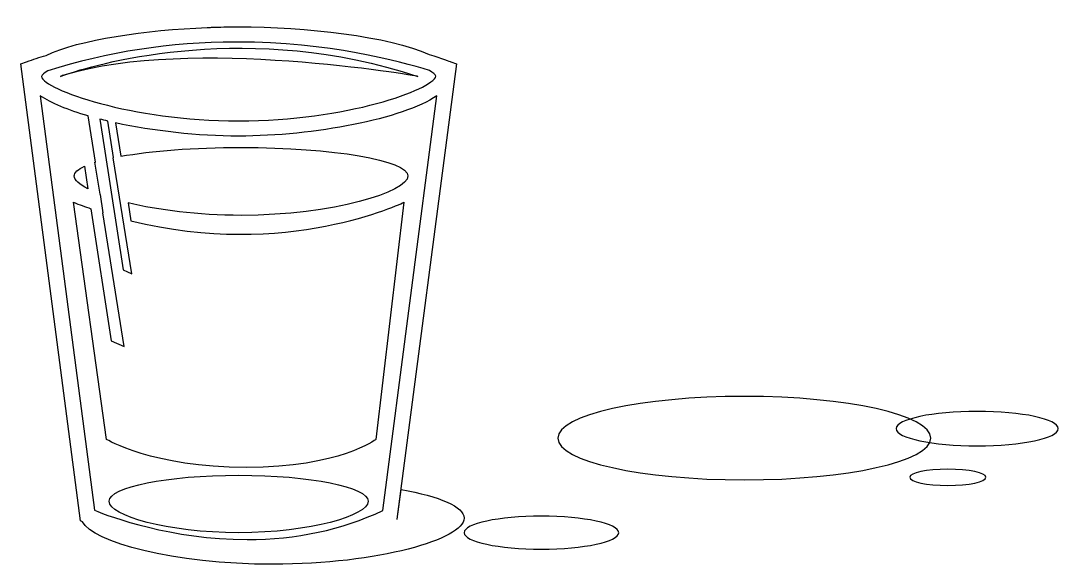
# Model space of a CAD drawing. Header units: millimetres. Extents: x -140 to 141, y -19 to 21.
# Drawn here: x 64.3 to 140.8, y -19.1 to 20.9 of the extents above; entities that cross this region are included whole.
import ezdxf

# ---------------------------------------------------------------- set-up
doc = ezdxf.new("R2010")
doc.units = ezdxf.units.MM
doc.header["$MEASUREMENT"] = 0
doc.layers.add('Layer 1', color=7, linetype='Continuous')

msp = doc.modelspace()

# ---------------------------------------------------------------- linework, layer by layer
at = {"layer": 'Layer 1', "color": 250}
for points, knots in [([(93.5987, 16.8441), (81.2441, 20.9451), (70.327, 17.8598), (67.8135, 17.0328), (67.8135, 17.0328), (67.6992, 16.9951), (67.6089, 16.9644), (67.5299, 16.9372), (67.5299, 16.9372), (76.9638, 19.7817), (93.5987, 16.8441), (93.5987, 16.8441)], [0, 0, 0, 0, 0.25, 0.25, 0.25, 0.25, 0.5, 0.5, 0.5, 0.5, 1, 1, 1, 1]), ([(92.3733, -13.6108), (92.3733, -13.6108), (92.0876, -15.7948), (92.0876, -15.7948), (92.0876, -15.7948), (92.0823, -15.7976), (92.077, -15.7994), (92.072, -15.8022), (92.072, -15.8022), (92.072, -15.8022), (96.4581, 17.7579), (96.4581, 17.7579), (96.4581, 17.7579), (96.4581, 17.7579), (96.051, 17.9187), (96.051, 17.9187), (96.051, 17.9187), (95.9752, 17.948), (95.415, 18.1657), (94.4455, 18.4627), (94.4455, 18.4627), (91.5379, 19.798), (85.2761, 20.4982), (80.4036, 20.4982), (80.4036, 20.4982), (80.3778, 20.4982), (80.3517, 20.4979), (80.3256, 20.4975), (80.3256, 20.4975), (80.2991, 20.4979), (80.2737, 20.4986), (80.2476, 20.4986), (80.2476, 20.4986), (80.2215, 20.4986), (80.1951, 20.4968), (80.169, 20.4968), (80.169, 20.4968), (79.5978, 20.494), (79.0101, 20.4827), (78.4107, 20.4612), (78.4107, 20.4612), (78.3024, 20.457), (78.1945, 20.4531), (78.0862, 20.4485), (78.0862, 20.4485), (73.602, 20.2647), (68.6236, 19.5662), (66.2131, 18.3925), (66.2131, 18.3925), (65.7326, 18.2429), (65.2521, 18.092), (64.7773, 17.9265), (64.7773, 17.9265), (64.7773, 17.9265), (64.3465, 17.7759), (64.3465, 17.7759), (64.3465, 17.7759), (64.3465, 17.7759), (68.751, -15.9204), (68.751, -15.9204), (68.751, -15.9204), (68.751, -15.9204), (68.9083, -15.9917), (68.9083, -15.9917), (68.9083, -15.9917), (69.586, -17.4892), (75.6044, -19.1247), (82.9305, -19.1247), (82.9305, -19.1247), (90.7117, -19.1247), (97.0187, -17.2804), (97.0187, -15.7147), (97.0187, -15.7147), (97.0187, -14.8801), (95.2266, -14.1301), (92.3733, -13.6108)], [0, 0, 0, 0, 0.05, 0.05, 0.05, 0.05, 0.1, 0.1, 0.1, 0.1, 0.15, 0.15, 0.15, 0.15, 0.2, 0.2, 0.2, 0.2, 0.25, 0.25, 0.25, 0.25, 0.3, 0.3, 0.3, 0.3, 0.35, 0.35, 0.35, 0.35, 0.4, 0.4, 0.4, 0.4, 0.45, 0.45, 0.45, 0.45, 0.5, 0.5, 0.5, 0.5, 0.55, 0.55, 0.55, 0.55, 0.6, 0.6, 0.6, 0.6, 0.65, 0.65, 0.65, 0.65, 0.7, 0.7, 0.7, 0.7, 0.75, 0.75, 0.75, 0.75, 0.8, 0.8, 0.8, 0.8, 0.85, 0.85, 0.85, 0.85, 0.9, 0.9, 0.9, 0.9, 1, 1, 1, 1]), ([(66.3313, 17.2506), (70.7293, 18.6469), (75.3737, 19.3651), (80.1616, 19.3736), (80.1616, 19.3736), (80.2191, 19.3739), (80.2752, 19.3747), (80.3323, 19.3747), (80.3323, 19.3747), (86.9903, 19.363), (92.2336, 17.9773), (94.4678, 17.2742), (94.4678, 17.2742), (94.7376, 17.1218), (94.9013, 16.98), (94.9405, 16.8562), (94.9405, 16.8562), (94.7172, 15.874), (88.3682, 13.564), (80.4036, 13.564), (80.4036, 13.564), (72.4393, 13.564), (66.0907, 15.874), (65.8656, 16.8269), (65.8656, 16.8269), (65.9051, 16.9535), (66.0656, 17.0975), (66.3313, 17.2506)], [0, 0, 0, 0, 0.125, 0.125, 0.125, 0.125, 0.25, 0.25, 0.25, 0.25, 0.375, 0.375, 0.375, 0.375, 0.5, 0.5, 0.5, 0.5, 0.625, 0.625, 0.625, 0.625, 0.75, 0.75, 0.75, 0.75, 1, 1, 1, 1]), ([(67.4587, 16.9161), (67.4587, 16.9161), (67.2714, 16.8441), (67.2714, 16.8441), (67.2714, 16.8441), (67.2714, 16.8441), (67.3635, 16.8794), (67.53, 16.9373), (67.53, 16.9373), (67.5064, 16.9295), (67.482, 16.9235), (67.4587, 16.9161)], [0, 0, 0, 0, 0.25, 0.25, 0.25, 0.25, 0.5, 0.5, 0.5, 0.5, 1, 1, 1, 1]), ([(81.0255, -17.3054), (81.0255, -17.3054), (81.0241, -17.3054), (81.0241, -17.3054), (81.0241, -17.3054), (75.4918, -17.3051), (70.9389, -15.6142), (69.7821, -15.145), (69.7821, -15.145), (69.7821, -15.145), (65.7876, 15.4154), (65.7876, 15.4154), (65.7876, 15.4154), (66.5976, 14.863), (67.8359, 14.356), (69.3267, 13.9228), (69.3267, 13.9228), (69.3267, 13.9228), (69.8481, 10.522), (69.8481, 10.522), (69.8481, 10.522), (69.8358, 10.5182), (69.8252, 10.5139), (69.8125, 10.5104), (69.8125, 10.5104), (69.8125, 10.5104), (70.1868, 8.1489), (70.1868, 8.1489), (70.1868, 8.1489), (70.1963, 8.1457), (70.2048, 8.1419), (70.2146, 8.138), (70.2146, 8.138), (70.2146, 8.138), (70.4221, 6.7833), (70.4221, 6.7833), (70.4221, 6.7833), (70.4157, 6.7854), (70.409, 6.7879), (70.4023, 6.7904), (70.4023, 6.7904), (70.4023, 6.7904), (71.9655, -3.0779), (71.9655, -3.0779), (71.9655, -3.0779), (71.9655, -3.0779), (71.0133, -2.644), (71.0133, -2.644), (71.0133, -2.644), (71.0133, -2.644), (69.5204, 7.086), (69.5204, 7.086), (69.5204, 7.086), (69.0953, 7.2331), (68.6688, 7.3876), (68.2377, 7.5577), (68.2377, 7.5577), (68.2377, 7.5577), (70.6708, -9.9246), (70.6708, -9.9246), (70.6708, -9.9246), (70.6708, -9.9246), (74.0388, -11.9838), (80.9641, -11.9838), (80.9641, -11.9838), (87.8899, -11.9838), (90.5107, -9.9246), (90.5107, -9.9246), (90.5107, -9.9246), (90.5107, -9.9246), (92.5695, 7.5577), (92.5695, 7.5577), (92.5695, 7.5577), (92.5695, 7.5577), (83.9141, 3.3261), (72.4685, 6.2012), (72.4685, 6.2012), (72.4685, 6.2012), (72.2597, 7.5213), (72.2597, 7.5213), (72.2597, 7.5213), (74.4497, 6.9865), (77.3743, 6.596), (80.5884, 6.596), (80.5884, 6.596), (87.3776, 6.596), (92.8813, 8.3384), (92.8813, 9.499), (92.8813, 9.499), (92.8813, 10.6603), (87.3776, 11.6019), (80.5884, 11.6019), (80.5884, 11.6019), (77.0998, 11.6019), (73.9534, 11.3525), (71.7154, 10.9535), (71.7154, 10.9535), (71.7154, 10.9535), (71.3255, 13.4191), (71.3255, 13.4191), (71.3255, 13.4191), (74.1093, 12.8112), (77.3976, 12.4412), (80.4036, 12.4412), (80.4036, 12.4412), (85.9764, 12.4412), (92.5215, 13.7115), (95.0202, 15.4151), (95.0202, 15.4151), (95.0202, 15.4151), (91.0232, -15.1641), (91.0232, -15.1641), (91.0232, -15.1641), (88.0218, -16.585), (84.6609, -17.3054), (81.0255, -17.3054)], [0, 0, 0, 0, 0.0333333, 0.0333333, 0.0333333, 0.0333333, 0.0666667, 0.0666667, 0.0666667, 0.0666667, 0.1, 0.1, 0.1, 0.1, 0.1333333, 0.1333333, 0.1333333, 0.1333333, 0.1666667, 0.1666667, 0.1666667, 0.1666667, 0.2, 0.2, 0.2, 0.2, 0.2333333, 0.2333333, 0.2333333, 0.2333333, 0.2666667, 0.2666667, 0.2666667, 0.2666667, 0.3, 0.3, 0.3, 0.3, 0.3333333, 0.3333333, 0.3333333, 0.3333333, 0.3666667, 0.3666667, 0.3666667, 0.3666667, 0.4, 0.4, 0.4, 0.4, 0.4333333, 0.4333333, 0.4333333, 0.4333333, 0.4666667, 0.4666667, 0.4666667, 0.4666667, 0.5, 0.5, 0.5, 0.5, 0.5333333, 0.5333333, 0.5333333, 0.5333333, 0.5666667, 0.5666667, 0.5666667, 0.5666667, 0.6, 0.6, 0.6, 0.6, 0.6333333, 0.6333333, 0.6333333, 0.6333333, 0.6666667, 0.6666667, 0.6666667, 0.6666667, 0.7, 0.7, 0.7, 0.7, 0.7333333, 0.7333333, 0.7333333, 0.7333333, 0.7666667, 0.7666667, 0.7666667, 0.7666667, 0.8, 0.8, 0.8, 0.8, 0.8333333, 0.8333333, 0.8333333, 0.8333333, 0.8666667, 0.8666667, 0.8666667, 0.8666667, 0.9, 0.9, 0.9, 0.9, 0.9333333, 0.9333333, 0.9333333, 0.9333333, 1, 1, 1, 1]), ([(72.5232, 2.2868), (72.5232, 2.2868), (71.8893, 2.5757), (71.8893, 2.5757), (71.8893, 2.5757), (71.8893, 2.5757), (70.4976, 11.6404), (70.4976, 11.6404), (70.4976, 11.6404), (70.4976, 11.6404), (70.1727, 13.6918), (70.1727, 13.6918), (70.1727, 13.6918), (70.367, 13.6424), (70.565, 13.5937), (70.7653, 13.5464), (70.7653, 13.5464), (70.7653, 13.5464), (71.1788, 10.8519), (71.1788, 10.8519), (71.1788, 10.8519), (71.1746, 10.8508), (71.171, 10.8501), (71.1671, 10.8494), (71.1671, 10.8494), (71.1671, 10.8494), (72.5232, 2.2868), (72.5232, 2.2868)], [0, 0, 0, 0, 0.125, 0.125, 0.125, 0.125, 0.25, 0.25, 0.25, 0.25, 0.375, 0.375, 0.375, 0.375, 0.5, 0.5, 0.5, 0.5, 0.625, 0.625, 0.625, 0.625, 0.75, 0.75, 0.75, 0.75, 1, 1, 1, 1]), ([(69.2967, 8.5418), (69.2967, 8.5418), (69.0395, 10.2175), (69.0395, 10.2175), (69.0395, 10.2175), (68.5618, 9.9934), (68.2951, 9.7518), (68.2951, 9.4992), (68.2951, 9.4992), (68.2951, 9.205), (68.6564, 8.873), (69.2967, 8.5418)], [0, 0, 0, 0, 0.25, 0.25, 0.25, 0.25, 0.5, 0.5, 0.5, 0.5, 1, 1, 1, 1]), ([(131.4142, -9.8278), (131.4142, -11.5261), (125.26, -12.9026), (117.6689, -12.9026), (117.6689, -12.9026), (110.0775, -12.9026), (103.9236, -11.5261), (103.9236, -9.8278), (103.9236, -9.8278), (103.9236, -8.1296), (110.0775, -6.753), (117.6689, -6.753), (117.6689, -6.753), (125.26, -6.753), (131.4142, -8.1296), (131.4142, -9.8278)], [0, 0, 0, 0, 0.2, 0.2, 0.2, 0.2, 0.4, 0.4, 0.4, 0.4, 0.6, 0.6, 0.6, 0.6, 1, 1, 1, 1]), ([(140.8038, -9.1271), (140.8038, -9.8295), (138.1308, -10.3989), (134.8337, -10.3989), (134.8337, -10.3989), (131.5367, -10.3989), (128.863, -9.8295), (128.863, -9.1271), (128.863, -9.1271), (128.863, -8.4247), (131.5367, -7.8546), (134.8337, -7.8546), (134.8337, -7.8546), (138.1308, -7.8546), (140.8038, -8.4247), (140.8038, -9.1271)], [0, 0, 0, 0, 0.2, 0.2, 0.2, 0.2, 0.4, 0.4, 0.4, 0.4, 0.6, 0.6, 0.6, 0.6, 1, 1, 1, 1]), ([(135.4697, -12.7135), (135.4697, -13.0437), (134.2142, -13.3111), (132.6641, -13.3111), (132.6641, -13.3111), (131.1151, -13.3111), (129.8588, -13.0437), (129.8588, -12.7135), (129.8588, -12.7135), (129.8588, -12.3836), (131.1151, -12.1158), (132.6641, -12.1158), (132.6641, -12.1158), (134.2142, -12.1158), (135.4697, -12.3836), (135.4697, -12.7135)], [0, 0, 0, 0, 0.2, 0.2, 0.2, 0.2, 0.4, 0.4, 0.4, 0.4, 0.6, 0.6, 0.6, 0.6, 1, 1, 1, 1]), ([(80.4033, -12.5646), (75.1318, -12.5646), (70.8575, -13.4247), (70.8575, -14.4851), (70.8575, -14.4851), (70.8575, -15.5456), (75.1318, -16.7958), (80.4033, -16.7958), (80.4033, -16.7958), (85.6749, -16.7958), (89.9484, -15.5456), (89.9484, -14.4851), (89.9484, -14.4851), (89.9484, -13.4247), (85.6749, -12.5646), (80.4033, -12.5646)], [0, 0, 0, 0, 0.2, 0.2, 0.2, 0.2, 0.4, 0.4, 0.4, 0.4, 0.6, 0.6, 0.6, 0.6, 1, 1, 1, 1]), ([(108.4113, -16.7959), (108.4113, -17.4662), (105.861, -18.0095), (102.7153, -18.0095), (102.7153, -18.0095), (99.57, -18.0095), (97.0187, -17.4662), (97.0187, -16.7959), (97.0187, -16.7959), (97.0187, -16.1256), (99.57, -15.5823), (102.7153, -15.5823), (102.7153, -15.5823), (105.861, -15.5823), (108.4113, -16.1256), (108.4113, -16.7959)], [0, 0, 0, 0, 0.2, 0.2, 0.2, 0.2, 0.4, 0.4, 0.4, 0.4, 0.6, 0.6, 0.6, 0.6, 1, 1, 1, 1])]:
    msp.add_open_spline(points, degree=3, knots=knots, dxfattribs=at)

doc.saveas('drawing.dxf')
